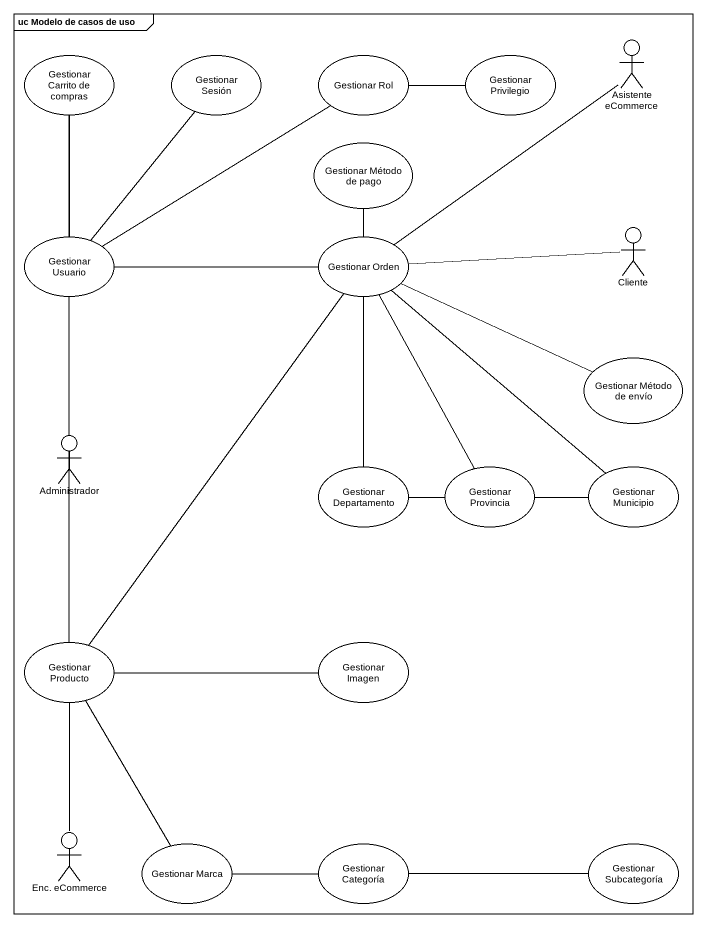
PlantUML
@startuml
mainframe uc Modelo de casos de uso
actor "Asistente eCommerce" as Asistente_eCommerce
usecase "Gestionar Carrito de compras" as Gestionar_Carrito_de_compras
usecase "Gestionar Sesión" as Gestionar_Sesión
usecase "Gestionar Rol" as Gestionar_Rol
usecase "Gestionar Privilegio" as Gestionar_Privilegio
usecase "Gestionar Método de pago" as Gestionar_Método_de_pago
usecase "Gestionar Usuario" as Gestionar_Usuario
usecase "Gestionar Orden" as Gestionar_Orden
actor Cliente
usecase "Gestionar Método de envío" as Gestionar_Método_de_envío
actor Administrador
usecase "Gestionar Departamento" as Gestionar_Departamento
usecase "Gestionar Provincia" as Gestionar_Provincia
usecase "Gestionar Municipio" as Gestionar_Municipio
usecase "Gestionar Producto" as Gestionar_Producto
usecase "Gestionar Imagen" as Gestionar_Imagen
actor "Enc. eCommerce" as Enc_eCommerce
usecase "Gestionar Marca" as Gestionar_Marca
usecase "Gestionar Categoría" as Gestionar_Categoría
usecase "Gestionar Subcategoría" as Gestionar_Subcategoría
Asistente_eCommerce -- Gestionar_Orden
Gestionar_Carrito_de_compras -- Gestionar_Usuario
Gestionar_Sesión -- Gestionar_Usuario
Gestionar_Rol -right- Gestionar_Privilegio
Gestionar_Método_de_pago -- Gestionar_Orden
Gestionar_Usuario -up- Gestionar_Rol
Gestionar_Usuario -right- Gestionar_Orden
Gestionar_Orden -right- Cliente
Gestionar_Orden -- Gestionar_Departamento
Gestionar_Orden -- Gestionar_Provincia
Gestionar_Orden -- Gestionar_Municipio
Gestionar_Método_de_envío -left- Gestionar_Orden
Administrador -up- Gestionar_Usuario
Gestionar_Departamento -right- Gestionar_Provincia
Gestionar_Provincia -right- Gestionar_Municipio
Gestionar_Producto -up- Gestionar_Carrito_de_compras
Gestionar_Producto -up- Gestionar_Orden
Gestionar_Producto -right- Gestionar_Imagen
Gestionar_Producto -- Enc_eCommerce
Gestionar_Marca -up- Gestionar_Producto
Gestionar_Marca -right- Gestionar_Categoría
Gestionar_Subcategoría -left- Gestionar_Categoría
@enduml
